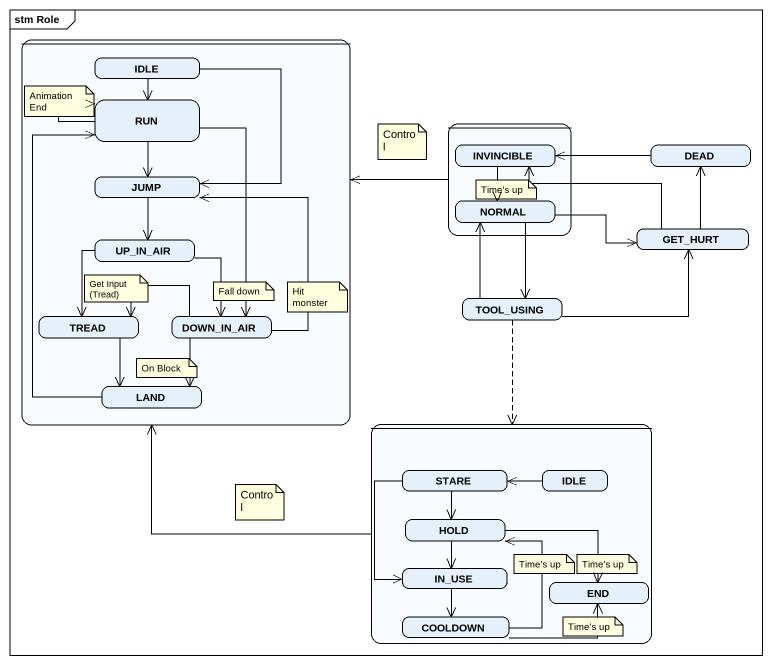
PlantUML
@startuml
mainframe stm Role
hide empty description
state " " as state1 {
  state IDLE
  state RUN
  state JUMP
  state UP_IN_AIR
  state TREAD
  state DOWN_IN_AIR
  state LAND
}
state " " as state2 {
  state INVINCIBLE
  state NORMAL
}
state DEAD
state GET_HURT
state TOOL_USING
state " " as state3 {
  state STARE
  state "IDLE" as IDLE_2
  state HOLD
  state IN_USE
  state "END" as END_
  state COOLDOWN
}
IDLE --> RUN
IDLE --> JUMP
RUN --> RUN
RUN --> JUMP
RUN --> DOWN_IN_AIR
state2 -left-> state1
JUMP --> UP_IN_AIR
INVINCIBLE --> NORMAL
DEAD -left-> INVINCIBLE
NORMAL -right-> GET_HURT
NORMAL --> TOOL_USING
UP_IN_AIR --> TREAD
UP_IN_AIR --> DOWN_IN_AIR
GET_HURT -left-> INVINCIBLE
GET_HURT -up-> DEAD
TREAD --> LAND
DOWN_IN_AIR -up-> JUMP
DOWN_IN_AIR -left-> TREAD
DOWN_IN_AIR --> LAND
TOOL_USING -up-> NORMAL
TOOL_USING -right-> GET_HURT
TOOL_USING -[dashed]-> state3
LAND -up-> RUN
state3 -up-> state1
STARE --> HOLD
STARE --> IN_USE
IDLE_2 -left-> STARE
HOLD --> IN_USE
HOLD -right-> END_
IN_USE --> COOLDOWN
COOLDOWN -up-> HOLD
COOLDOWN -right-> END_
note as N1
  Animation End
end note
note as N2
  Control
end note
note as N3
  Time's up
end note
note as N4
  Get Input (Tread)
end note
note as N5
  Fall down
end note
note as N6
  Hit monster
end note
note as N7
  On Block
end note
note as N8
  Control
end note
note as N9
  Time's up
end note
note as N10
  Time's up
end note
note as N11
  Time's up
end note
@enduml
